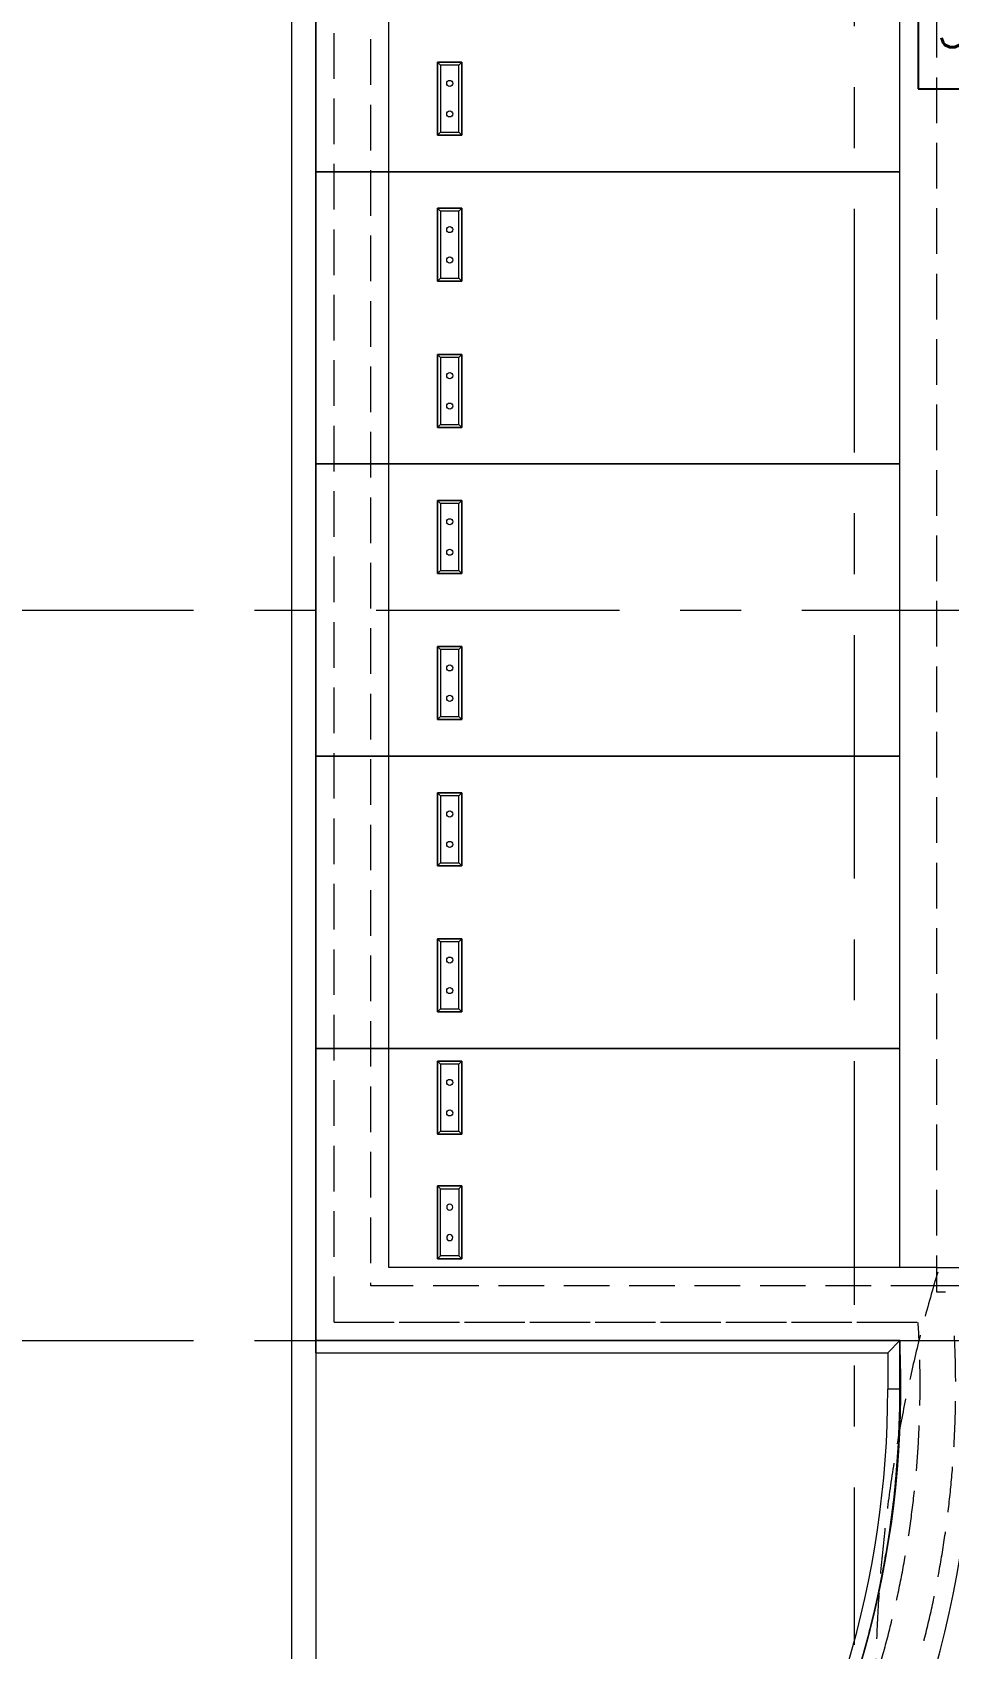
# Model space of a CAD drawing. Header units: millimetres. Extents: x 50620 to 404449, y -131543 to 97.
# Drawn here: x 327556 to 335088, y -121728 to -108453 of the extents above; entities that cross this region are included whole.
import ezdxf

# ---------------------------------------------------------------- set-up
doc = ezdxf.new("R2010")
doc.units = ezdxf.units.MM
doc.linetypes.add('IDA - Grid Line', pattern=[3500, 2000, -500, 500, -500])
doc.linetypes.add('IDA - Hidden 065', pattern=[537.5, 375, -162.5])
for name, color, linetype, lineweight in [('_CATCHMENT_DRAIN', 8, 'Continuous', 0), ('_CATCHMENT_DRAIN_HD', 8, 'IDA - Hidden 065', 0), ('A-_DETA----_E-1', 8, 'Continuous', 9), ('A-_DETA----_E-10', 8, 'IDA - Hidden 065', 9), ('A-_DETA----_E-11', 8, 'IDA - Hidden 065', 9), ('A-_DETA----_E-2', 8, 'IDA - Hidden 065', 9), ('A-_FLOR----_E', 8, 'Continuous', 9), ('A-_HANR----_E1', 8, 'Continuous', 9), ('A-_HANR----_E3', 8, 'Continuous', 9), ('A-_WALL----_E', 8, 'Continuous', 9), ('C-_CPRK----_E', 8, 'Continuous', 9), ('M-_ARCHI', 8, 'Continuous', 5), ('M_ACMV_ANNOTATION', 7, 'Continuous', 20)]:
    doc.layers.add(name, color=color, linetype=linetype, lineweight=lineweight)
doc.layers.add('S-_ANOTGRID_E-1', color=9, linetype='IDA - Grid Line', lineweight=5, true_color=0x808080)
doc.styles.add('SIMPLEX', font='simplex.shx', dxfattribs={"width": 0.8})

# ---------------------------------------------------------------- blocks, each defined once
blk = doc.blocks.new('*T91')
at = {"layer": 'M_ACMV_ANNOTATION', "color": 0, "linetype": 'ByBlock', "lineweight": -2, "transparency": 16777216}
for p, q in [((0, 0), (6300, 0)), ((0, 0), (0, -2695)), ((6300, 0), (6300, -2695)), ((0, -910), (6300, -910)), ((0, -1743), (6300, -1743)), ((0, -2695), (6300, -2695))]:
    blk.add_line(p, q, dxfattribs=at)
at = {"layer": 'M_ACMV_ANNOTATION', "transparency": 16777216, "char_height": 400, "width": 6000, "attachment_point": 4, "style": 'SIMPLEX'}
for s, insert in [('02-09 (FMEO)', (150, -455)), ('FCU-7-10', (150, -1326)), ('3.6kW(PLFY-P32VFM-E)', (150, -2219))]:
    blk.add_mtext(s, dxfattribs=dict(at, insert=insert))
blk = doc.blocks.new('Railing - Railing-8037599-BLK 2 2ND STOREY PLAN')
at = {"layer": 'A-_HANR----_E3'}
for p, q in [((-157986, -130052), (-157986, -129952)), ((-153186, -129952), (-157986, -129952)), ((-153286, -130052), (-153186, -129952)), ((-153186, -129952), (-153286, -130052)), ((-153186, -130352), (-153186, -129952)), ((-157986, -130052), (-153286, -130052)), ((-153286, -130052), (-153286, -130352)), ((-153186, -130352), (-153286, -130352)), ((-153186, -130352), (-153286, -130352))]:
    blk.add_line(p, q, dxfattribs=at)
for radius, start in [(8000, 293.5782), (7900, 293.8976)]:
    blk.add_arc((-161186, -130352), radius, start, 0, dxfattribs=at)
blk = doc.blocks.new('IDA - Parking Lots - 4800L X 2400W - Non Perforated-V170-SITE_2ND STOREY PLAN')
at = {"layer": 'C-_CPRK----_E'}
for p, q in [((0, 0), (0, -4800)), ((2400, -4800), (2400, 0)), ((900, -1000), (300, -1000)), ((300, -1000), (300, -1200)), ((300, -1000), (900, -1000)), ((300, -1000), (325, -1025)), ((300, -1200), (300, -1000)), ((875, -1025), (325, -1025)), ((325, -1025), (325, -1175)), ((900, -1000), (875, -1025)), ((875, -1175), (875, -1025)), ((900, -1200), (900, -1000)), ((900, -1000), (900, -1200)), ((1500, -1000), (2100, -1000)), ((1500, -1000), (1525, -1025)), ((1500, -1200), (1500, -1000)), ((2100, -1000), (1500, -1000)), ((1500, -1000), (1500, -1200)), ((2075, -1025), (1525, -1025)), ((1525, -1025), (1525, -1175)), ((2100, -1000), (2075, -1025)), ((2075, -1175), (2075, -1025)), ((2100, -1000), (2100, -1200)), ((2100, -1200), (2100, -1000)), ((325, -1175), (300, -1200)), ((325, -1175), (875, -1175)), ((900, -1200), (875, -1175)), ((1500, -1200), (1525, -1175)), ((1525, -1175), (2075, -1175)), ((2075, -1175), (2100, -1200)), ((300, -1200), (900, -1200)), ((900, -1200), (300, -1200)), ((2100, -1200), (1500, -1200)), ((1500, -1200), (2100, -1200)), ((0, -4800), (2400, -4800))]:
    blk.add_line(p, q, dxfattribs=at)
for centre in [(475, -1100), (725, -1100), (1675, -1100), (1925, -1100)]:
    blk.add_circle(centre, 25, dxfattribs=at)
blk = doc.blocks.new('FADGAFEW')
at = {"layer": 'C-_CPRK----_E'}
for p, q in [((-53002, -27052), (-53202, -27052)), ((-53202, -27052), (-53202, -27652)), ((-53202, -27652), (-53202, -27052)), ((-53177, -27077), (-53202, -27052)), ((-53202, -27052), (-53002, -27052)), ((-53177, -27077), (-53177, -27627)), ((-53027, -27077), (-53177, -27077)), ((-53002, -27052), (-53027, -27077)), ((-53027, -27627), (-53027, -27077)), ((-53002, -27652), (-53002, -27052)), ((-53002, -27052), (-53002, -27652)), ((-53202, -27652), (-53177, -27627)), ((-53202, -27652), (-53002, -27652)), ((-53002, -27652), (-53202, -27652)), ((-53177, -27627), (-53027, -27627)), ((-53002, -27652), (-53027, -27627))]:
    blk.add_line(p, q, dxfattribs=at)
for centre in [(-53102, -27227), (-53102, -27477)]:
    blk.add_circle(centre, 25, dxfattribs=at)
blk = doc.blocks.new('ARCHI 2ND_2024 09 11')
at = {"layer": '_CATCHMENT_DRAIN', "color": 8, "lineweight": 5}
blk.add_line((-50000, -90600), (-44241.7, -90600), dxfattribs=at)
at = {"layer": '_CATCHMENT_DRAIN_HD', "color": 8, "lineweight": 5}
blk.add_line((-50279.8, -91050), (-54950, -91050), dxfattribs=at)
at = {"layer": 'A-_DETA----_E-1', "color": 8, "lineweight": 5, "flags": 128}
for points in [[(-50300, -91200), (-55100, -91200), (-55100, -52200), (-38900, -52200), (-38900, -80950), (-38900, -80950)], [(-50000, -90600), (-54500, -90600), (-54500, -52800), (-50000, -52800)]]:
    blk.add_lwpolyline(points, dxfattribs=at)
at = {"layer": 'A-_DETA----_E-1', "color": 8, "lineweight": 5}
for centre, radius, start, end in [((-58321, -91576.8), 8029.9, 294.90621, 2.6898), ((-58319.3, -91578.7), 8627.4, 294.90118, 2.51582)]:
    blk.add_arc(centre, radius, start, end, dxfattribs=at)
at = {"layer": 'A-_DETA----_E-10', "lineweight": 5, "flags": 128}
blk.add_lwpolyline([(-44000, -90800), (-44000, -52800), (-50000, -52800), (-50000, -90800)], close=True, dxfattribs=at)
at = {"layer": 'A-_DETA----_E-11', "lineweight": 5}
blk.add_arc((-38500, -94100), 12000, 163.22791, 227.63377, dxfattribs=at)
at = {"layer": 'A-_DETA----_E-2', "color": 8, "lineweight": 5}
blk.add_line((-50158.4, -91050), (-54950, -91050), dxfattribs=at)
at = {"layer": 'A-_DETA----_E-2', "color": 8, "lineweight": 5, "flags": 128}
for points in [[(-54950, -91048.9), (-54950, -52350), (-50000, -52350)], [(-50000, -90750), (-54650, -90750), (-54650, -52650), (-50000, -52650)], [(-44000, -52650), (-39350, -52650), (-39350, -81050), (-39350, -90750), (-50000, -90750)]]:
    blk.add_lwpolyline(points, dxfattribs=at)
at = {"layer": 'A-_DETA----_E-2', "color": 8, "lineweight": 5}
for centre, radius, start, end in [((-58336.7, -91559.3), 8202.4, 294.95413, 3.55986), ((-58319.7, -91578.3), 8478, 294.90222, 3.57263)]:
    blk.add_arc(centre, radius, start, end, dxfattribs=at)
at = {"layer": 'A-_FLOR----_E', "color": 8, "lineweight": 5}
for p, q in [((-55100, -52800), (-55100, -91200)), ((-55100, -91200), (-50300, -91200)), ((-50300, -91200), (-50300, -91600))]:
    blk.add_line(p, q, dxfattribs=at)
for start, end in [(357.01338, 357.75974), (354.62409, 355.51947), (352.32013, 353.27918), (350.04461, 351.03887), (347.78203, 348.79854), (345.5264, 346.55819)]:
    blk.add_arc((-58300, -91600), 8000, start, end, dxfattribs=at)
at = {"layer": 'A-_WALL----_E', "color": 8, "lineweight": 5}
for p, q in [((-55300, -50500), (-55300, -95600)), ((-55100, -50500), (-55100, -95600))]:
    blk.add_line(p, q, dxfattribs=at)
at = {"layer": 'C-_CPRK----_E', "color": 8, "lineweight": 5}
for p, q in [((-50300, -88800), (-55100, -88800)), ((-50300, -90600), (-50300, -88800))]:
    blk.add_line(p, q, dxfattribs=at)
at = {"layer": 'S-_ANOTGRID_E-1', "color": 8, "lineweight": 5}
for p, q in [((-50675, 26594.8), (-50675, -93697.5)), ((-72105.2, -85200), (-40813.8, -85200)), ((-72105.2, -91200), (-40813.8, -91200))]:
    blk.add_line(p, q, dxfattribs=at)
at = {"color": 8, "lineweight": 5}
blk.add_blockref('FADGAFEW', (-898.5, -61852.6), dxfattribs=at)
at = {"color": 8, "lineweight": 5, "xscale": -1, "rotation": 180}
blk.add_blockref('FADGAFEW', (-898.5, -117581), dxfattribs=at)
at = {"layer": 'A-_HANR----_E1', "color": 8, "lineweight": 5}
blk.add_blockref('Railing - Railing-8037599-BLK 2 2ND STOREY PLAN', (102886.4, 38752.4), dxfattribs=at)
at = {"layer": 'C-_CPRK----_E', "color": 8, "lineweight": 5, "rotation": 90.0000000000586}
for p in [(-55100, -81600), (-55100, -84000), (-55100, -86400), (-55100, -88800)]:
    blk.add_blockref('IDA - Parking Lots - 4800L X 2400W - Non Perforated-V170-SITE_2ND STOREY PLAN', p, dxfattribs=at)

msp = doc.modelspace()

# ---------------------------------------------------------------- block references
at = {"layer": 'M-_ARCHI', "lineweight": 5, "extrusion": (0.000419962, 1.0854e-05, 1), "rotation": 359.9999887056363}
msp.add_blockref('ARCHI 2ND_2024 09 11', (384987, -27998, 422), dxfattribs=at)

# ---------------------------------------------------------------- next in the draw order: block references
msp.add_blockref('*T91', (334837, -106223, 280))

doc.saveas('drawing.dxf')
